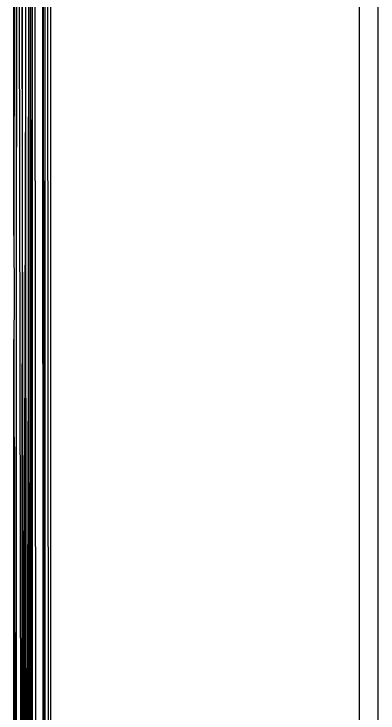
# Model space of a CAD drawing. Header units: inches. Extents: x 17 to 4615, y 5 to 3256.
# Drawn here: x 3229.37 to 3240.54, y 2584.8 to 2606.28 of the extents above; entities that cross this region are included whole.
import ezdxf

# ---------------------------------------------------------------- set-up
doc = ezdxf.new("R2010")
doc.units = ezdxf.units.IN
doc.header["$MEASUREMENT"] = 0

msp = doc.modelspace()

# ---------------------------------------------------------------- linework, layer by layer
for p, q in [((3240.538, 2788.831), (3240.538, 2517.798)), ((3239.973, 2517.471), (3239.973, 2788.504)), ((3230.494, 2511.999), (3230.497, 2786.419)), ((3230.066, 2511.752), (3229.935, 2786.094)), ((3229.366, 2599.477), (3229.366, 2698.532)), ((3230.328, 2682.279), (3230.308, 2559.197)), ((3229.437, 2650.175), (3229.366, 2599.477)), ((3229.437, 2650.175), (3229.437, 2588.382)), ((3229.804, 2643.945), (3229.807, 2599.478)), ((3229.437, 2588.382), (3229.479, 2634.879)), ((3229.479, 2634.879), (3229.609, 2561.86)), ((3230.238, 2626.904), (3230.308, 2559.197)), ((3230.238, 2626.904), (3230.26, 2511.863)), ((3229.807, 2599.478), (3229.861, 2622.068)), ((3229.861, 2622.068), (3229.861, 2549.713)), ((3229.861, 2549.713), (3229.932, 2618.741)), ((3229.932, 2566.101), (3229.932, 2618.741)), ((3230.431, 2581.023), (3230.401, 2613.94)), ((3229.613, 2609.947), (3229.609, 2561.86)), ((3229.664, 2580.183), (3229.613, 2609.947)), ((3229.73, 2604.691), (3229.727, 2609.117)), ((3229.664, 2580.183), (3229.73, 2604.691)), ((3229.715, 2558.984), (3229.73, 2604.691)), ((3229.747, 2573.14), (3229.73, 2604.691)), ((3229.366, 2599.477), (3229.368, 2597.495)), ((3229.807, 2599.478), (3229.747, 2573.14)), ((3229.814, 2511.606), (3229.807, 2599.478)), ((3229.807, 2599.478), (3229.861, 2549.713)), ((3229.368, 2597.495), (3229.366, 2596.282)), ((3229.366, 2511.347), (3229.366, 2596.282)), ((3229.366, 2596.282), (3229.404, 2552.462)), ((3229.404, 2552.462), (3229.437, 2588.382)), ((3229.437, 2588.382), (3229.437, 2511.388))]:
    msp.add_line(p, q)

doc.saveas('drawing.dxf')
